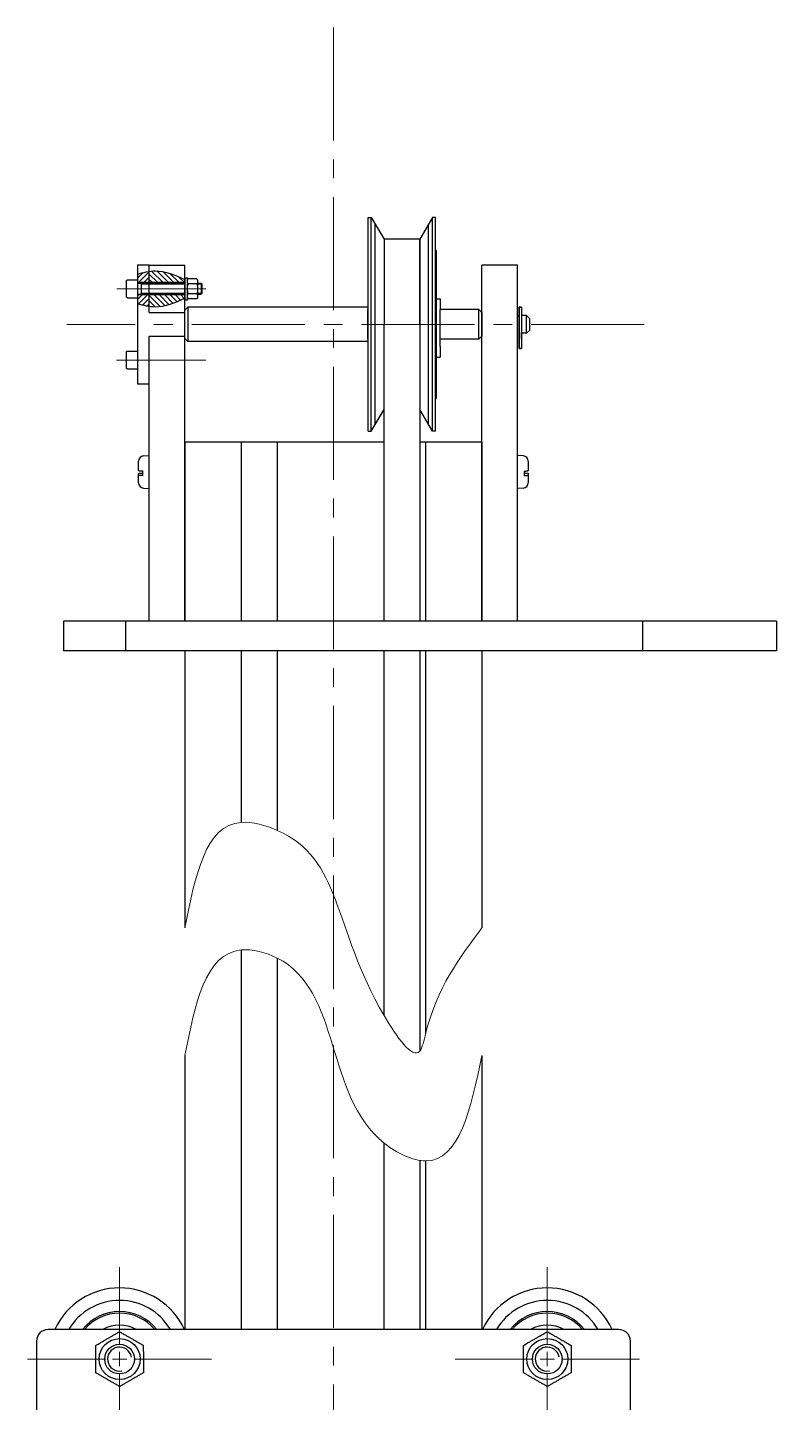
# Model space of a CAD drawing. Header units: millimetres. Extents: x 587 to 10361, y -8386 to 1488.
# Drawn here: x 7593.6 to 7719.7, y -4755.8 to -4524.2 of the extents above; entities that cross this region are included whole.
import ezdxf

# ---------------------------------------------------------------- set-up
doc = ezdxf.new("R2010")
doc.units = ezdxf.units.MM
doc.linetypes.add('ACAD_ISO10W100', pattern=[18, 12, -3, 0, -3])
doc.linetypes.add('CENTER2', pattern=[28.575, 19.05, -3.175, 3.175, -3.175])
for name, color, linetype, lineweight in [('Cienka', 30, 'Continuous', 0), ('Gruba', 7, 'Continuous', 30), ('Kreskowanie', 10, 'Continuous', 0), ('Przekrój', 50, 'Continuous', 15), ('Symetria', 210, 'ACAD_ISO10W100', 0), ('Widoczne (ISO)', 7, 'Continuous', 30)]:
    doc.layers.add(name, color=color, linetype=linetype, lineweight=lineweight)
pattern_1 = [(45, (0, -174.60125), (-0.449012806, 0.449012806), [])]

# ---------------------------------------------------------------- blocks, each defined once
blk = doc.blocks.new('*U267')
at = {"layer": 'Symetria', "color": 0, "linetype": 'CENTER2', "transparency": 16777216}
blk.add_line((31.58, 0), (-65.63, 0), dxfattribs=at)
blk = doc.blocks.new('*U268')
at = {"layer": 'Symetria', "color": 0, "linetype": 'CENTER2', "transparency": 16777216}
blk.add_line((-6.5, 0), (6.5, 0), dxfattribs=at)
blk = doc.blocks.new('*U269')
at = {"layer": 'Symetria', "color": 0, "linetype": 'CENTER2', "transparency": 16777216}
blk.add_line((-8.5, 0), (6.5, 0), dxfattribs=at)
blk = doc.blocks.new('*U270')
at = {"layer": 'Symetria', "color": 0, "transparency": 16777216}
blk.add_line((-7.49, 0), (7.49, 0), dxfattribs=at)
blk = doc.blocks.new('*U278')
at = {"layer": 'Symetria', "color": 0, "linetype": 'CENTER2', "transparency": 16777216}
for p, q in [((0, 2.4), (0, 15.5)), ((-15.5, 0), (-2.4, 0)), ((2.4, 0), (15.5, 0)), ((0, -15.5), (0, -2.4))]:
    blk.add_line(p, q, dxfattribs=at)
at = {"layer": 'Symetria', "color": 0, "linetype": 'Continuous', "transparency": 16777216}
for p, q in [((-1.2, 0), (1.2, 0)), ((0, -1.2), (0, 1.2))]:
    blk.add_line(p, q, dxfattribs=at)
blk = doc.blocks.new('*U279')
at = {"layer": 'Symetria', "color": 0, "linetype": 'CENTER2', "transparency": 16777216}
for p, q in [((0, 2.4), (0, 15.5)), ((-15.5, 0), (-2.4, 0)), ((2.4, 0), (15.5, 0)), ((0, -15.5), (0, -2.4))]:
    blk.add_line(p, q, dxfattribs=at)
at = {"layer": 'Symetria', "color": 0, "linetype": 'Continuous', "transparency": 16777216}
for p, q in [((-1.2, 0), (1.2, 0)), ((0, -1.2), (0, 1.2))]:
    blk.add_line(p, q, dxfattribs=at)
blk = doc.blocks.new('*U367')
at = {"layer": 'Symetria', "color": 0, "linetype": 'CENTER2', "transparency": 16777216}
blk.add_line((0, 545.67), (0, -67.34), dxfattribs=at)

msp = doc.modelspace()

# ---------------------------------------------------------------- hatches: boundary and pattern name
at = {"layer": 'Kreskowanie'}
h = msp.add_hatch(dxfattribs=at)
h.set_pattern_fill('ANSI31', color=256, scale=0.2)
h.set_pattern_definition(pattern_1)
edge = h.paths.add_edge_path()
edge.add_spline(control_points=[(7614.11, -4565.236), (7613.446, -4565.335), (7612.778, -4565.51), (7612.11, -4565.685)], knot_values=[0, 0, 0, 0, 2.0268012, 2.0268012, 2.0268012, 2.0268012], degree=3, periodic=0)
edge.add_line((7612.11, -4565.685), (7612.11, -4567.015))
edge.add_line((7612.11, -4567.015), (7612.227, -4567.131))
edge.add_line((7612.227, -4567.131), (7614.11, -4567.131))
edge.add_line((7614.11, -4567.131), (7614.11, -4565.236))
h = msp.add_hatch(dxfattribs=at)
h.set_pattern_fill('ANSI31', color=256, scale=0.2, angle=90)
h.set_pattern_definition([(135, (0, -174.60125), (-0.449012806, -0.449012806), [])])
edge = h.paths.add_edge_path()
edge.add_spline(control_points=[(7620.11, -4566.595), (7618.45, -4565.865), (7616.472, -4564.995), (7614.438, -4565.187), (7614.11, -4565.236)], knot_values=[2.0268012, 2.0268012, 2.0268012, 2.0268012, 7.2494663, 8.2502768, 8.2502768, 8.2502768, 8.2502768], degree=3, periodic=0)
edge.add_line((7614.11, -4565.236), (7614.11, -4567.131))
edge.add_line((7614.11, -4567.131), (7620.11, -4567.134))
edge.add_line((7620.11, -4567.134), (7620.11, -4566.595))
edge = h.paths.add_edge_path()
edge.add_line((7620.11, -4569.749), (7620.11, -4569.21))
edge.add_line((7620.11, -4569.21), (7614.11, -4569.213))
edge.add_line((7614.11, -4569.213), (7614.11, -4571.108))
edge.add_spline(control_points=[(7614.11, -4571.108), (7614.438, -4571.157), (7616.472, -4571.349), (7618.45, -4570.479), (7620.11, -4569.749)], knot_values=[2.0268012, 2.0268012, 2.0268012, 2.0268012, 3.0276117, 8.2502768, 8.2502768, 8.2502768, 8.2502768], degree=3, periodic=0)
h = msp.add_hatch(dxfattribs=at)
h.set_pattern_fill('ANSI31', color=256, scale=0.2)
h.set_pattern_definition(pattern_1)
edge = h.paths.add_edge_path()
edge.add_line((7614.11, -4569.213), (7612.227, -4569.213))
edge.add_line((7612.227, -4569.213), (7612.11, -4569.329))
edge.add_line((7612.11, -4569.329), (7612.11, -4570.659))
edge.add_spline(control_points=[(7612.11, -4570.659), (7612.778, -4570.834), (7613.446, -4571.009), (7614.11, -4571.108)], knot_values=[0, 0, 0, 0, 2.0268012, 2.0268012, 2.0268012, 2.0268012], degree=3, periodic=0)
edge.add_line((7614.11, -4571.108), (7614.11, -4569.213))

# ---------------------------------------------------------------- linework, layer by layer
at = {"layer": 'Cienka'}
for p, q in [((7620.11, -4567.409), (7612.805, -4567.409)), ((7623.005, -4567.409), (7622.253, -4567.409)), ((7620.11, -4568.935), (7612.805, -4568.935)), ((7623.005, -4568.935), (7622.253, -4568.935))]:
    msp.add_line(p, q, dxfattribs=at)
at = {"layer": 'Gruba'}
for p, q in [((7650.966, -4556.172), (7651.466, -4556.172)), ((7650.966, -4592.172), (7650.966, -4556.172)), ((7651.466, -4592.172), (7651.466, -4556.172)), ((7651.466, -4556.172), (7653.635, -4559.83)), ((7652.135, -4591.043), (7652.135, -4557.301)), ((7661.805, -4556.172), (7659.635, -4559.83)), ((7661.135, -4591.043), (7661.135, -4557.301)), ((7661.805, -4592.172), (7661.805, -4556.172)), ((7662.305, -4556.172), (7661.805, -4556.172)), ((7662.305, -4592.172), (7662.305, -4556.172)), ((7659.635, -4559.83), (7653.635, -4559.83)), ((7653.635, -4559.83), (7653.635, -4574.163)), ((7659.635, -4574.163), (7659.635, -4559.83)), ((7659.635, -4559.83), (7659.635, -4574.163)), ((7650.966, -4561.672), (7650.885, -4561.672)), ((7650.885, -4561.672), (7650.885, -4586.672)), ((7662.385, -4561.672), (7662.385, -4586.672)), ((7614.11, -4564.172), (7612.11, -4564.172)), ((7612.11, -4564.172), (7612.11, -4584.172)), ((7614.11, -4564.172), (7620.11, -4564.172)), ((7614.11, -4572.172), (7614.11, -4564.172)), ((7620.11, -4624.172), (7620.11, -4564.172)), ((7670.11, -4624.172), (7670.11, -4564.172)), ((7676.11, -4564.172), (7670.11, -4564.172)), ((7676.11, -4624.172), (7676.11, -4564.172)), ((7676.11, -4572.672), (7676.11, -4564.172)), ((7610.445, -4566.668), (7612.111, -4566.668)), ((7612.111, -4567.015), (7612.227, -4567.131)), ((7612.134, -4567.247), (7612.111, -4567.247)), ((7612.134, -4567.247), (7620.11, -4567.247)), ((7620.111, -4567.134), (7612.227, -4567.131)), ((7612.805, -4569.098), (7612.805, -4567.247)), ((7620.111, -4566.321), (7620.534, -4566.321)), ((7620.111, -4566.321), (7620.111, -4570.023)), ((7620.534, -4570.023), (7620.534, -4566.321)), ((7622.253, -4567.247), (7622.843, -4567.247)), ((7622.843, -4567.247), (7622.843, -4569.098)), ((7623.005, -4567.409), (7622.843, -4567.247)), ((7623.005, -4568.935), (7623.005, -4567.409)), ((7610.445, -4569.676), (7612.111, -4569.676)), ((7612.134, -4569.098), (7612.111, -4569.098)), ((7612.227, -4569.213), (7612.111, -4569.329)), ((7612.134, -4569.098), (7620.112, -4569.098)), ((7620.11, -4569.21), (7612.227, -4569.213)), ((7620.111, -4570.023), (7620.534, -4570.023)), ((7622.253, -4569.098), (7622.843, -4569.098)), ((7623.005, -4568.935), (7622.843, -4569.098)), ((7662.385, -4569.872), (7663.085, -4569.872)), ((7662.385, -4576.672), (7662.385, -4569.872)), ((7663.085, -4569.872), (7663.085, -4571.672)), ((7614.11, -4572.172), (7620.11, -4572.172)), ((7663.085, -4577.872), (7663.085, -4571.672)), ((7676.11, -4575.521), (7676.11, -4571.272)), ((7676.748, -4571.272), (7676.348, -4571.272)), ((7676.348, -4571.272), (7676.348, -4578.217)), ((7676.748, -4571.272), (7676.348, -4571.272)), ((7676.348, -4575.521), (7676.348, -4571.272)), ((7676.348, -4571.272), (7676.748, -4571.272)), ((7676.348, -4575.521), (7676.348, -4571.272)), ((7676.748, -4571.272), (7676.748, -4575.521)), ((7676.748, -4571.272), (7676.748, -4578.217)), ((7676.748, -4571.272), (7676.748, -4575.521)), ((7653.635, -4624.172), (7653.635, -4574.163)), ((7659.635, -4574.163), (7659.635, -4624.172)), ((7676.348, -4572.672), (7676.348, -4575.672)), ((7677.623, -4572.672), (7676.748, -4572.672)), ((7678.123, -4573.172), (7677.623, -4572.672)), ((7677.623, -4575.672), (7677.623, -4572.672)), ((7678.123, -4573.172), (7678.123, -4575.172)), ((7614.11, -4624.172), (7614.11, -4576.172)), ((7614.11, -4576.172), (7620.11, -4576.172)), ((7662.385, -4576.63), (7662.385, -4577.872)), ((7676.11, -4575.521), (7676.11, -4576.555)), ((7676.11, -4578.187), (7676.11, -4576.555)), ((7676.348, -4575.521), (7676.348, -4576.555)), ((7676.348, -4575.521), (7676.348, -4576.555)), ((7676.348, -4578.187), (7676.348, -4576.555)), ((7676.348, -4578.187), (7676.348, -4576.555)), ((7676.748, -4576.555), (7676.748, -4575.521)), ((7676.748, -4576.555), (7676.748, -4575.521)), ((7677.623, -4575.672), (7676.748, -4575.672)), ((7676.748, -4576.555), (7676.748, -4578.187)), ((7676.748, -4576.555), (7676.748, -4578.187)), ((7678.123, -4575.172), (7677.623, -4575.672)), ((7610.445, -4578.668), (7612.11, -4578.668)), ((7662.385, -4579.634), (7662.385, -4577.872)), ((7663.085, -4577.872), (7663.085, -4579.634)), ((7676.11, -4578.217), (7676.11, -4578.187)), ((7676.348, -4578.217), (7676.348, -4578.187)), ((7676.348, -4578.217), (7676.348, -4578.187)), ((7676.348, -4578.217), (7676.748, -4578.217)), ((7676.748, -4578.217), (7676.348, -4578.217)), ((7676.348, -4578.217), (7676.748, -4578.217)), ((7676.748, -4578.187), (7676.748, -4578.217)), ((7676.748, -4578.187), (7676.748, -4578.217)), ((7662.385, -4579.672), (7662.385, -4579.634)), ((7662.385, -4579.672), (7663.085, -4579.672)), ((7663.085, -4579.634), (7663.085, -4579.672)), ((7610.445, -4581.676), (7612.11, -4581.676)), ((7612.11, -4584.172), (7614.11, -4584.172)), ((7650.966, -4586.672), (7650.885, -4586.672)), ((7651.466, -4592.172), (7653.635, -4588.514)), ((7661.805, -4592.172), (7659.635, -4588.514)), ((7662.305, -4586.672), (7662.385, -4586.672)), ((7650.966, -4592.172), (7651.466, -4592.172)), ((7662.305, -4592.172), (7661.805, -4592.172)), ((7629.585, -4594.035), (7620.11, -4594.035)), ((7620.11, -4594.035), (7620.11, -4624.172)), ((7625.798, -4594.035), (7625.782, -4594.011)), ((7635.635, -4594.035), (7629.585, -4594.035)), ((7629.585, -4594.035), (7629.585, -4624.172)), ((7653.635, -4594.035), (7635.635, -4594.035)), ((7635.635, -4594.035), (7635.635, -4624.172)), ((7660.635, -4594.035), (7659.635, -4594.035)), ((7670.11, -4594.035), (7660.635, -4594.035)), ((7660.635, -4594.035), (7660.635, -4624.172)), ((7670.11, -4594.035), (7670.11, -4624.172)), ((7612.31, -4598.781), (7612.31, -4597.218)), ((7613.132, -4596.321), (7614.11, -4596.235)), ((7677.089, -4596.321), (7676.11, -4596.235)), ((7677.91, -4597.218), (7677.91, -4598.797)), ((7612.31, -4599.578), (7612.31, -4599.29)), ((7612.31, -4600.853), (7612.31, -4599.578)), ((7613.01, -4599.65), (7613.01, -4598.853)), ((7677.21, -4598.878), (7677.21, -4599.675)), ((7677.91, -4599.274), (7677.91, -4599.594)), ((7677.91, -4599.594), (7677.91, -4600.853)), ((7613.132, -4601.75), (7614.11, -4601.835)), ((7677.089, -4601.75), (7676.11, -4601.835)), ((7610.11, -4624.172), (7599.692, -4624.172)), ((7599.692, -4624.172), (7599.692, -4629.172)), ((7697.11, -4624.172), (7610.11, -4624.172)), ((7610.11, -4624.172), (7610.11, -4629.172)), ((7719.692, -4624.172), (7697.11, -4624.172)), ((7697.11, -4624.172), (7697.11, -4629.172)), ((7719.692, -4624.172), (7719.692, -4629.172)), ((7610.11, -4629.172), (7599.692, -4629.172)), ((7697.11, -4629.172), (7610.11, -4629.172)), ((7620.11, -4629.172), (7620.11, -4675.826)), ((7629.585, -4629.172), (7629.585, -4658.053)), ((7635.635, -4629.172), (7635.635, -4659.415)), ((7653.635, -4690.592), (7653.635, -4629.172)), ((7659.635, -4629.172), (7659.635, -4696.592)), ((7660.635, -4629.172), (7660.635, -4693.599)), ((7670.11, -4629.172), (7670.11, -4675.826)), ((7719.692, -4629.172), (7697.11, -4629.172)), ((7629.585, -4679.548), (7629.585, -4743.474)), ((7635.635, -4680.91), (7635.635, -4743.474)), ((7620.11, -4697.321), (7620.11, -4743.474)), ((7670.11, -4697.321), (7670.11, -4743.474)), ((7653.635, -4743.474), (7653.635, -4712.086)), ((7659.635, -4715.007), (7659.635, -4743.474)), ((7660.635, -4715.093), (7660.635, -4743.474)), ((7693.11, -4743.474), (7597.11, -4743.474)), ((7595.11, -4745.474), (7595.11, -4863.474)), ((7695.11, -4863.474), (7695.11, -4745.474))]:
    msp.add_line(p, q, dxfattribs=at)
for centre, radius in [((7609.11, -4748.474), 3.45), ((7609.11, -4748.474), 2.5), ((7609.11, -4748.474), 2.5), ((7681.11, -4748.474), 3.45), ((7681.11, -4748.474), 2.5), ((7681.11, -4748.474), 2.5)]:
    msp.add_circle(centre, radius, dxfattribs=at)
for centre, radius, start, end in [((7613.21, -4597.218), 0.9, 95, 180), ((7677.01, -4597.218), 0.9, 0, 85), ((7613.21, -4600.853), 0.9, 180, 265), ((7677.01, -4600.853), 0.9, 275, 0), ((7609.11, -4748.474), 12, 24.62432, 155.37568), ((7681.11, -4748.474), 12, 24.62432, 155.37568), ((7609.11, -4748.474), 9.9, 30.33471, 149.66529), ((7681.11, -4748.474), 9.9, 30.33471, 149.66529), ((7609.11, -4748.474), 8, 38.68219, 141.31781), ((7609.11, -4748.474), 7.75, 40.17777, 139.82223), ((7681.11, -4748.474), 8, 38.68219, 141.31781), ((7681.11, -4748.474), 7.75, 40.17777, 139.82223), ((7597.11, -4745.474), 2, 90, 180), ((7609.11, -4748.474), 5.734, 60.69952, 119.30048), ((7681.11, -4748.474), 5.734, 60.69952, 119.30048), ((7693.11, -4745.474), 2, 0, 90), ((7609.11, -4748.474), 2.021, 10.09614, 280.09614), ((7681.11, -4748.474), 2.021, 9.91186, 279.91186)]:
    msp.add_arc(centre, radius, start, end, dxfattribs=at)
for centre, major_axis, start_param, end_param in [((7612.227, -4568.172), (0, 1.041), 5.8073031, 6.2831496), ((7620.111, -4568.172), (0, -1.851), 4.1168068, 6.2831876), ((7620.111, -4568.172), (0, 1.851), 0, 0.9752127), ((7612.227, -4568.172), (0, -1.041), 0.0000357, 0.4758822)]:
    msp.add_ellipse(centre, major_axis=major_axis, ratio=0.0003213, start_param=start_param, end_param=end_param, dxfattribs=at)
for points in [[(7612.11, -4565.685), (7615.091, -4565.152), (7620.11, -4566.595)], [(7612.11, -4570.659), (7615.091, -4571.192), (7620.11, -4569.749)]]:
    msp.add_spline(points, degree=3, dxfattribs=at)
for points, knots in [([(7610.445, -4569.676), (7610.425, -4569.676), (7610.405, -4569.673), (7610.367, -4569.66), (7610.349, -4569.651), (7610.318, -4569.627), (7610.304, -4569.612), (7610.282, -4569.58), (7610.273, -4569.562), (7610.265, -4569.534), (7610.263, -4569.524), (7610.261, -4569.511), (7610.261, -4569.508), (7610.26, -4569.503), (7610.26, -4569.502), (7610.26, -4569.501), (7610.26, -4569.5), (7610.26, -4569.499), (7610.26, -4569.498), (7610.26, -4569.496), (7610.26, -4569.496), (7610.26, -4569.495), (7610.26, -4569.494), (7610.26, -4569.493), (7610.26, -4569.493), (7610.26, -4569.491), (7610.26, -4569.49), (7610.26, -4569.484), (7610.26, -4569.477), (7610.26, -4569.437), (7610.26, -4569.381), (7610.26, -4569.231), (7610.26, -4569.138), (7610.26, -4568.926), (7610.26, -4568.803), (7610.26, -4568.544), (7610.26, -4568.404), (7610.26, -4568.125), (7610.26, -4567.982), (7610.26, -4567.71), (7610.26, -4567.578), (7610.26, -4567.343), (7610.26, -4567.235), (7610.26, -4567.059), (7610.26, -4566.988), (7610.26, -4566.888), (7610.26, -4566.862), (7610.26, -4566.852), (7610.26, -4566.852), (7610.26, -4566.849), (7610.26, -4566.849), (7610.26, -4566.847), (7610.26, -4566.846), (7610.26, -4566.843), (7610.26, -4566.842), (7610.261, -4566.839), (7610.261, -4566.838), (7610.261, -4566.834), (7610.261, -4566.831), (7610.262, -4566.823), (7610.263, -4566.818), (7610.268, -4566.799), (7610.272, -4566.786), (7610.286, -4566.756), (7610.297, -4566.74), (7610.324, -4566.712), (7610.34, -4566.699), (7610.375, -4566.681), (7610.394, -4566.674), (7610.424, -4566.669), (7610.435, -4566.668), (7610.445, -4566.668)], [0, 0, 0, 0, 0.0259442, 0.0259442, 0.0514189, 0.0514189, 0.0769105, 0.0769105, 0.1024004, 0.1024004, 0.1149687, 0.1149687, 0.1195614, 0.1195614, 0.120864, 0.120864, 0.1220116, 0.1220116, 0.1238407, 0.1238407, 0.1257876, 0.1257876, 0.129053, 0.129053, 0.1367188, 0.1367188, 0.1596873, 0.1596873, 0.2286965, 0.2286965, 0.4258031, 0.4258031, 0.6074736, 0.6074736, 0.7891651, 0.7891651, 0.970814, 0.970814, 1.1524546, 1.1524546, 1.334094, 1.334094, 1.5157382, 1.5157382, 1.6974014, 1.6974014, 1.8791074, 1.8791074, 1.8934876, 1.8934876, 1.8964409, 1.8964409, 1.8990741, 1.8990741, 1.9012725, 1.9012725, 1.903195, 1.903195, 1.9065332, 1.9065332, 1.9138629, 1.9138629, 1.9314389, 1.9314389, 1.9565762, 1.9565762, 1.9820684, 1.9820684, 2.0075591, 2.0075591, 2.0212732, 2.0212732, 2.0212732, 2.0212732]), ([(7610.445, -4581.676), (7610.425, -4581.676), (7610.404, -4581.673), (7610.367, -4581.66), (7610.349, -4581.651), (7610.318, -4581.627), (7610.304, -4581.612), (7610.281, -4581.58), (7610.273, -4581.562), (7610.264, -4581.534), (7610.262, -4581.524), (7610.261, -4581.511), (7610.26, -4581.508), (7610.26, -4581.503), (7610.26, -4581.502), (7610.26, -4581.501), (7610.26, -4581.5), (7610.26, -4581.499), (7610.26, -4581.498), (7610.26, -4581.496), (7610.26, -4581.496), (7610.26, -4581.495), (7610.26, -4581.494), (7610.259, -4581.493), (7610.259, -4581.493), (7610.259, -4581.491), (7610.259, -4581.49), (7610.259, -4581.484), (7610.259, -4581.477), (7610.259, -4581.437), (7610.259, -4581.381), (7610.259, -4581.231), (7610.259, -4581.138), (7610.259, -4580.926), (7610.259, -4580.803), (7610.259, -4580.544), (7610.259, -4580.404), (7610.259, -4580.125), (7610.259, -4579.982), (7610.259, -4579.71), (7610.259, -4579.578), (7610.259, -4579.343), (7610.259, -4579.235), (7610.259, -4579.059), (7610.259, -4578.988), (7610.259, -4578.888), (7610.259, -4578.862), (7610.259, -4578.852), (7610.259, -4578.852), (7610.26, -4578.849), (7610.26, -4578.849), (7610.26, -4578.847), (7610.26, -4578.846), (7610.26, -4578.843), (7610.26, -4578.842), (7610.26, -4578.839), (7610.26, -4578.838), (7610.261, -4578.834), (7610.261, -4578.831), (7610.262, -4578.823), (7610.263, -4578.818), (7610.267, -4578.799), (7610.272, -4578.786), (7610.286, -4578.756), (7610.297, -4578.74), (7610.324, -4578.712), (7610.34, -4578.699), (7610.375, -4578.681), (7610.394, -4578.674), (7610.423, -4578.669), (7610.434, -4578.668), (7610.445, -4578.668)], [0, 0, 0, 0, 0.0259442, 0.0259442, 0.0514189, 0.0514189, 0.0769105, 0.0769105, 0.1024004, 0.1024004, 0.1149687, 0.1149687, 0.1195614, 0.1195614, 0.120864, 0.120864, 0.1220116, 0.1220116, 0.1238407, 0.1238407, 0.1257876, 0.1257876, 0.129053, 0.129053, 0.1367188, 0.1367188, 0.1596873, 0.1596873, 0.2286965, 0.2286965, 0.4258031, 0.4258031, 0.6074736, 0.6074736, 0.7891651, 0.7891651, 0.970814, 0.970814, 1.1524546, 1.1524546, 1.334094, 1.334094, 1.5157382, 1.5157382, 1.6974014, 1.6974014, 1.8791074, 1.8791074, 1.8934876, 1.8934876, 1.8964409, 1.8964409, 1.8990741, 1.8990741, 1.9012725, 1.9012725, 1.903195, 1.903195, 1.9065332, 1.9065332, 1.9138629, 1.9138629, 1.9314389, 1.9314389, 1.9565762, 1.9565762, 1.9820684, 1.9820684, 2.0075591, 2.0075591, 2.0212732, 2.0212732, 2.0212732, 2.0212732]), ([(7612.31, -4598.781), (7612.31, -4598.79), (7612.337, -4598.801), (7612.423, -4598.818), (7612.497, -4598.827), (7612.655, -4598.84), (7612.765, -4598.846), (7612.912, -4598.851), (7612.96, -4598.852), (7613.01, -4598.853)], [0.40723082, 0.40723082, 0.40723082, 0.40723082, 0.44148231, 0.44148231, 0.47516951, 0.47516951, 0.50852332, 0.50852332, 0.52273875, 0.52273875, 0.52273875, 0.52273875]), ([(7612.31, -4599.29), (7612.31, -4599.281), (7612.337, -4599.27), (7612.423, -4599.253), (7612.497, -4599.244), (7612.655, -4599.231), (7612.765, -4599.225), (7612.912, -4599.22), (7612.96, -4599.219), (7613.01, -4599.218)], [0.40723082, 0.40723082, 0.40723082, 0.40723082, 0.44148231, 0.44148231, 0.47516951, 0.47516951, 0.50852332, 0.50852332, 0.52273875, 0.52273875, 0.52273875, 0.52273875]), ([(7613.01, -4599.65), (7612.96, -4599.65), (7612.912, -4599.648), (7612.765, -4599.643), (7612.655, -4599.637), (7612.497, -4599.624), (7612.423, -4599.615), (7612.337, -4599.598), (7612.31, -4599.587), (7612.31, -4599.578)], [0.01895226, 0.01895226, 0.01895226, 0.01895226, 0.03316768, 0.03316768, 0.0665215, 0.0665215, 0.1002087, 0.1002087, 0.13446018, 0.13446018, 0.13446018, 0.13446018]), ([(7677.21, -4598.878), (7677.261, -4598.877), (7677.309, -4598.875), (7677.456, -4598.87), (7677.566, -4598.863), (7677.724, -4598.849), (7677.798, -4598.839), (7677.884, -4598.82), (7677.91, -4598.808), (7677.91, -4598.797)], [0.01895226, 0.01895226, 0.01895226, 0.01895226, 0.03316768, 0.03316768, 0.0665215, 0.0665215, 0.1002087, 0.1002087, 0.13446018, 0.13446018, 0.13446018, 0.13446018]), ([(7677.21, -4599.193), (7677.261, -4599.194), (7677.309, -4599.196), (7677.456, -4599.201), (7677.566, -4599.208), (7677.724, -4599.222), (7677.798, -4599.232), (7677.884, -4599.251), (7677.91, -4599.263), (7677.91, -4599.274)], [0.01895226, 0.01895226, 0.01895226, 0.01895226, 0.03316768, 0.03316768, 0.0665215, 0.0665215, 0.1002087, 0.1002087, 0.13446018, 0.13446018, 0.13446018, 0.13446018]), ([(7677.91, -4599.594), (7677.91, -4599.604), (7677.884, -4599.616), (7677.798, -4599.635), (7677.724, -4599.646), (7677.566, -4599.66), (7677.456, -4599.667), (7677.309, -4599.672), (7677.261, -4599.674), (7677.21, -4599.675)], [0.40723082, 0.40723082, 0.40723082, 0.40723082, 0.44148231, 0.44148231, 0.47516951, 0.47516951, 0.50852332, 0.50852332, 0.52273875, 0.52273875, 0.52273875, 0.52273875])]:
    msp.add_open_spline(points, degree=3, knots=knots, dxfattribs=at)
for points in [[(7605.104, -4746.177), (7607.1, -4745.016), (7609.097, -4743.856)], [(7609.097, -4743.856), (7611.1, -4745.004), (7613.104, -4746.153)], [(7677.109, -4746.168), (7679.108, -4745.012), (7681.107, -4743.856)], [(7681.107, -4743.856), (7683.108, -4745.009), (7685.109, -4746.162)], [(7605.117, -4750.796), (7605.111, -4748.486), (7605.104, -4746.177)], [(7613.104, -4746.153), (7613.11, -4748.463), (7613.117, -4750.772)], [(7677.112, -4750.787), (7677.111, -4748.478), (7677.109, -4746.168)], [(7685.109, -4746.162), (7685.11, -4748.471), (7685.112, -4750.781)], [(7609.124, -4753.093), (7607.121, -4751.945), (7605.117, -4750.796)], [(7613.117, -4750.772), (7611.121, -4751.933), (7609.124, -4753.093)], [(7681.114, -4753.093), (7679.113, -4751.94), (7677.112, -4750.787)], [(7685.112, -4750.781), (7683.113, -4751.937), (7681.114, -4753.093)]]:
    msp.add_rational_spline(points, [1, 1.15470053838, 1], degree=2, dxfattribs=at)
at = {"layer": 'Przekrój'}
for points in [[(7620.11, -4675.826), (7629.585, -4658.053), (7635.635, -4659.415), (7653.635, -4690.592), (7659.635, -4696.592), (7660.635, -4693.599), (7670.11, -4675.826)], [(7620.11, -4697.321), (7629.585, -4679.548), (7635.635, -4680.91), (7653.635, -4712.086), (7660.635, -4715.093), (7670.11, -4697.321)]]:
    msp.add_spline(points, degree=3, dxfattribs=at)
at = {"layer": 'Widoczne (ISO)'}
for p, q in [((7620.111, -4569.21), (7620.111, -4566.321)), ((7620.534, -4566.718), (7620.664, -4566.493)), ((7620.534, -4566.913), (7620.534, -4566.718)), ((7622.123, -4566.493), (7620.664, -4566.493)), ((7622.123, -4567.332), (7620.664, -4567.332)), ((7622.253, -4566.718), (7622.123, -4566.493)), ((7622.253, -4566.718), (7622.253, -4566.913)), ((7622.253, -4566.913), (7622.253, -4568.172)), ((7620.111, -4570.023), (7620.111, -4569.21)), ((7620.534, -4569.626), (7620.534, -4569.432)), ((7620.534, -4569.626), (7620.664, -4569.851)), ((7622.123, -4569.012), (7620.664, -4569.012)), ((7622.123, -4569.851), (7620.664, -4569.851)), ((7622.253, -4569.626), (7622.123, -4569.851)), ((7622.253, -4568.172), (7622.253, -4569.432)), ((7622.253, -4569.432), (7622.253, -4569.626)), ((7620.11, -4571.772), (7620.61, -4571.272)), ((7620.61, -4571.272), (7620.61, -4577.072)), ((7650.885, -4571.272), (7620.61, -4571.272)), ((7650.885, -4571.272), (7650.885, -4577.072)), ((7650.885, -4576.672), (7650.885, -4571.672)), ((7668.643, -4571.672), (7663.085, -4571.672)), ((7669.61, -4571.672), (7668.643, -4571.672)), ((7669.61, -4576.672), (7669.61, -4571.672)), ((7670.11, -4572.172), (7669.61, -4571.672)), ((7670.11, -4572.172), (7670.11, -4576.172)), ((7676.11, -4572.672), (7676.348, -4572.672)), ((7620.11, -4576.572), (7620.61, -4577.072)), ((7668.643, -4576.672), (7663.085, -4576.672)), ((7669.61, -4576.672), (7668.643, -4576.672)), ((7670.11, -4576.172), (7669.61, -4576.672)), ((7650.885, -4577.072), (7620.61, -4577.072))]:
    msp.add_line(p, q, dxfattribs=at)
for points in [[(7620.534, -4566.913), (7620.534, -4566.718), (7620.664, -4566.493)], [(7620.664, -4567.332), (7620.534, -4567.107), (7620.534, -4566.913)], [(7620.534, -4568.172), (7620.534, -4567.782), (7620.664, -4567.332)], [(7622.123, -4566.493), (7622.253, -4566.718), (7622.253, -4566.913)], [(7622.253, -4566.913), (7622.253, -4567.107), (7622.123, -4567.332)], [(7622.123, -4567.332), (7622.253, -4567.782), (7622.253, -4568.172)], [(7620.664, -4569.012), (7620.534, -4568.562), (7620.534, -4568.172)], [(7620.534, -4569.432), (7620.534, -4569.237), (7620.664, -4569.012)], [(7620.664, -4569.851), (7620.534, -4569.626), (7620.534, -4569.432)], [(7622.253, -4568.172), (7622.253, -4568.562), (7622.123, -4569.012)], [(7622.123, -4569.012), (7622.253, -4569.237), (7622.253, -4569.432)], [(7622.253, -4569.432), (7622.253, -4569.626), (7622.123, -4569.851)]]:
    msp.add_rational_spline(points, [1, 1.0379548493, 1], degree=2, dxfattribs=at)

# ---------------------------------------------------------------- block references
at = {"layer": 'Symetria', "linetype": 'CENTER2'}
for name, p in [('*U367', (7645.11, -5069.819)), ('*U268', (7617.11, -4568.172)), ('*U267', (7665.864, -4574.172)), ('*U269', (7617.11, -4580.172)), ('*U278', (7609.11, -4748.474)), ('*U279', (7681.11, -4748.474))]:
    msp.add_blockref(name, p, dxfattribs=at)
at = {"layer": 'Symetria'}
msp.add_blockref('*U270', (7616.123, -4568.172), dxfattribs=at)

doc.saveas('drawing.dxf')
